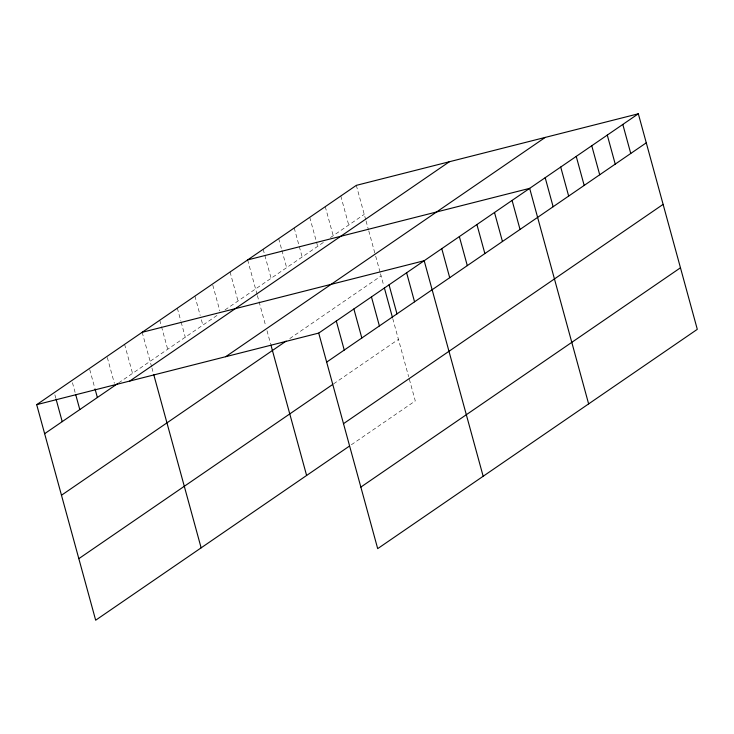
<?xml version="1.0" encoding="UTF-8"?>
<svg xmlns="http://www.w3.org/2000/svg" width="734" height="734" viewBox="0 0 734 734"><rect width="100%" height="100%" fill="white"/><g stroke="black" fill="none" stroke-linecap="round" stroke-linejoin="round"><path stroke-width="0.55" stroke-dasharray="3.67 2.75" d="M118.66 382.9L217.649 314.978M225.054 309.895L324.07 241.954M330.465 237.568L364.248 214.383M289.774 338.594L381.093 275.938M333.603 383.845L398.443 339.356M351.357 444.767L415.279 400.911L408.966 377.827M356.311 185.363L365.752 219.879M366.055 220.98L368.459 229.779M368.762 230.871L375.377 255.056M375.68 256.157L380.184 272.644M380.487 273.736L383.781 285.783M392.754 318.584L408.664 376.726M340.787 196.015L348.723 225.035M325.263 206.667L333.199 235.687M309.739 217.319L316.207 240.963M316.501 242.046L317.675 246.34M294.215 227.971L302.151 256.992M278.691 238.623L281.636 249.367M281.929 250.441L286.636 267.644M263.167 249.266L271.112 278.296M247.642 259.919L257.083 294.444M257.386 295.545L265.809 326.318M267.011 330.713L270.617 343.907M230.063 271.984L238.009 301.013M212.777 285.122L219.842 310.922M194.905 296.105L200.198 315.455M201.382 319.758L202.85 325.134M177.325 308.17L180.858 321.07M181.151 322.143L185.271 337.2M159.746 320.235L161.223 325.602M161.517 326.685L167.691 349.256M142.176 332.291L151.617 366.817M151.92 367.918L153.424 373.413M124.597 344.356L132.533 373.386M107.311 357.495L114.366 383.295M89.731 369.551L94.732 387.827M72.446 382.689L75.391 393.442M54.866 394.754L55.747 397.975"/><path stroke-width="1.1" d="M349.531 446.024L95.668 620.212L36.7 404.663L356.311 185.363L638.332 113.788L697.3 329.337L377.689 548.637L318.721 333.089L638.332 113.788M44.636 433.693L117.734 383.543M129.771 381.047L449.382 161.746M225.659 356.715L545.261 137.405M61.482 495.239L286.122 341.099M326.667 362.119L646.278 142.818M78.832 558.657L332.695 384.469M343.503 423.674L663.114 204.373M360.853 487.092L680.464 267.791M247.642 259.919L529.664 188.354L588.631 403.902M142.176 332.291L424.197 260.726L483.165 476.274M36.7 404.663L318.721 333.089M622.808 124.441L630.754 153.47M607.284 135.093L615.23 164.122M591.76 145.745L599.706 174.775M576.236 156.397L584.181 185.427M560.712 167.049L568.657 196.079M545.188 177.701L553.133 206.731M512.084 200.419L520.03 229.439M494.505 212.475L502.451 241.504M476.926 224.54L484.871 253.569M459.356 236.605L467.292 265.625M441.776 248.661L449.713 277.691M406.618 272.782L414.554 301.812M389.038 284.847L396.975 313.877M384.377 287.967L392.461 317.492M371.459 296.912L379.395 325.933M353.88 308.968L361.825 337.998M336.3 321.033L344.246 350.063M270.919 345.008L306.61 475.467M153.718 374.505L201.134 547.839M95.025 388.901L97.374 397.507M75.685 394.516L79.795 409.563M56.041 399.048L62.216 421.628"/></g></svg>
